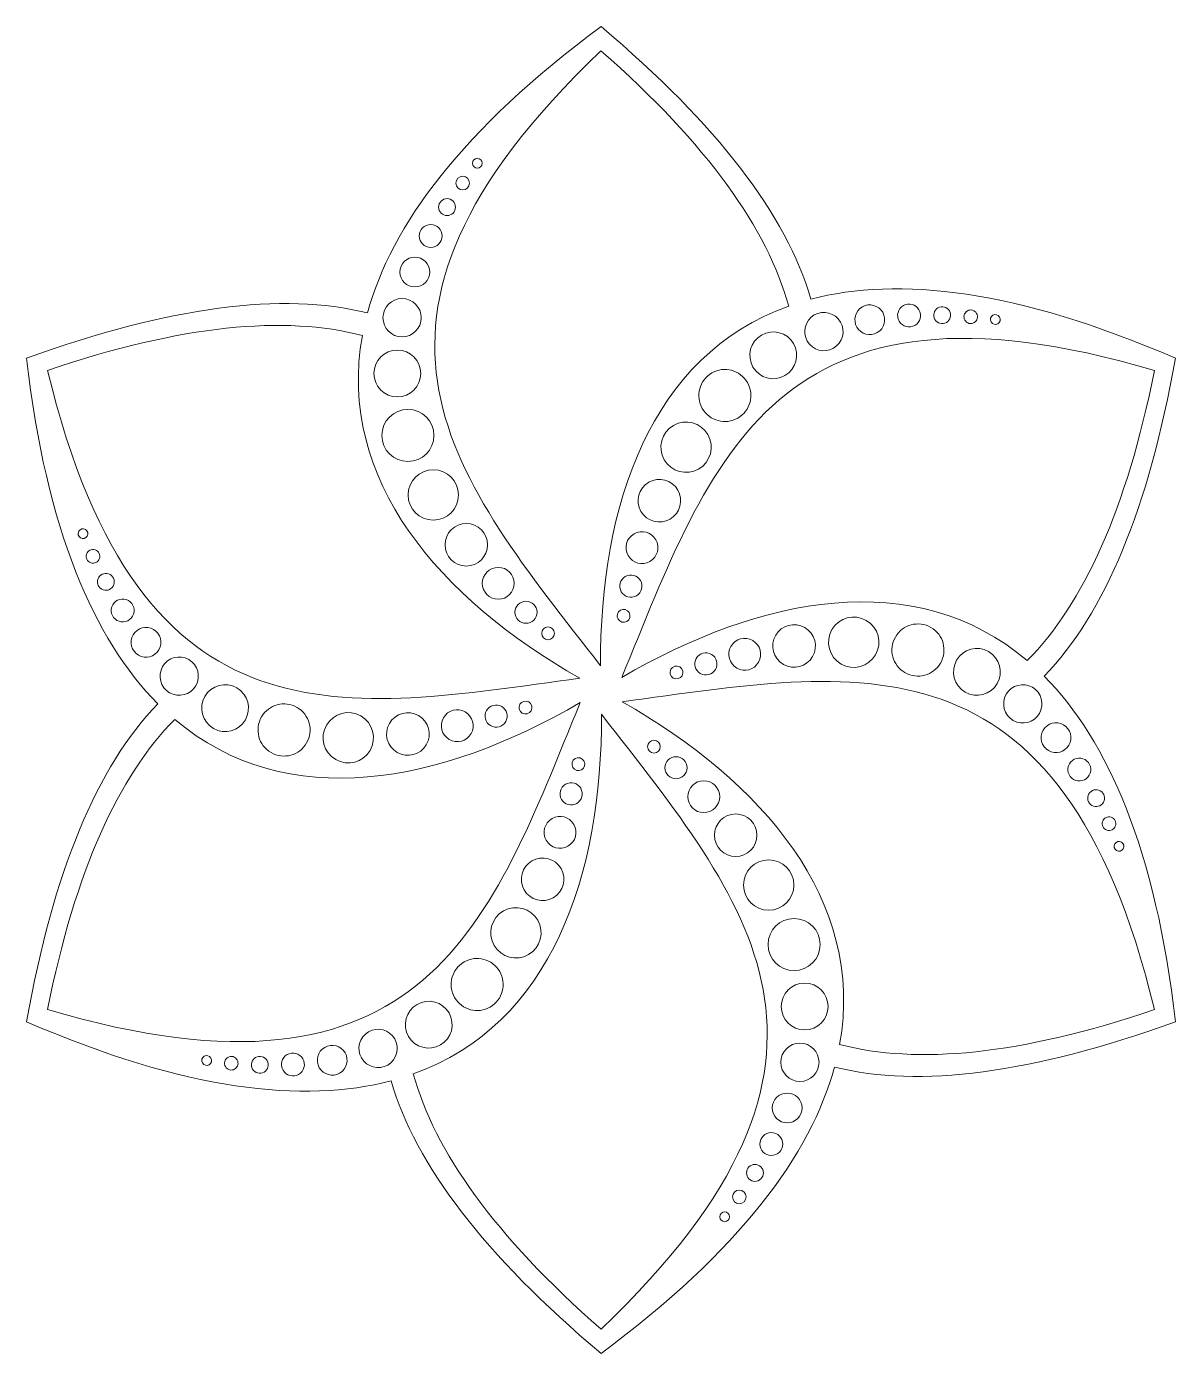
# Model space of a CAD drawing. Header units: millimetres. Extents: x -358 to 358, y -389 to 389.
# Drawn here: x -358.1 to -138.1, y 135.3 to 389.3 of the extents above; entities that cross this region are included whole.
import ezdxf

# ---------------------------------------------------------------- set-up
doc = ezdxf.new("R2010")
doc.units = ezdxf.units.MM
doc.header["$MEASUREMENT"] = 0
doc.layers.add('layer 1', color=7, linetype='Continuous')

msp = doc.modelspace()

# ---------------------------------------------------------------- linework, layer by layer
at = {"layer": 'layer 1', "lineweight": 9}
for points, knots in [([(-163.2458, 264.8838), (-151.5936, 277.0277), (-143.2977, 296.9285), (-138.1295, 325.7675), (-138.1295, 325.7675), (-168.415, 338.9151), (-191.2, 341.5052), (-207.9459, 337.074), (-207.9459, 337.074), (-212.6367, 353.2374), (-225.7234, 370.3721), (-248.1146, 389.2675), (-248.1146, 389.2675), (-274.6434, 369.6133), (-288.2796, 351.1761), (-292.8145, 334.4581), (-292.8145, 334.4581), (-309.1577, 338.4774), (-330.5404, 335.7111), (-358.0997, 325.7675), (-358.0997, 325.7675), (-354.3432, 292.9655), (-345.194, 271.9376), (-332.9834, 259.6514), (-332.9834, 259.6514), (-344.6358, 247.5075), (-352.9315, 227.6065), (-358.0997, 198.7675), (-358.0997, 198.7675), (-327.8142, 185.6199), (-305.0292, 183.0298), (-288.2833, 187.461), (-288.2833, 187.461), (-283.5927, 171.2976), (-270.5058, 154.1628), (-248.1146, 135.2675), (-248.1146, 135.2675), (-221.5858, 154.9217), (-207.9496, 173.3589), (-203.4147, 190.0769), (-203.4147, 190.0769), (-187.0715, 186.0576), (-165.6888, 188.8239), (-138.1295, 198.7675), (-138.1295, 198.7675), (-141.886, 231.5695), (-151.0352, 252.5974), (-163.2458, 264.8838)], [0, 0, 0, 0, 0.07692308, 0.07692308, 0.07692308, 0.07692308, 0.15384615, 0.15384615, 0.15384615, 0.15384615, 0.23076923, 0.23076923, 0.23076923, 0.23076923, 0.30769231, 0.30769231, 0.30769231, 0.30769231, 0.38461538, 0.38461538, 0.38461538, 0.38461538, 0.46153846, 0.46153846, 0.46153846, 0.46153846, 0.53846154, 0.53846154, 0.53846154, 0.53846154, 0.61538462, 0.61538462, 0.61538462, 0.61538462, 0.69230769, 0.69230769, 0.69230769, 0.69230769, 0.76923077, 0.76923077, 0.76923077, 0.76923077, 0.84615385, 0.84615385, 0.84615385, 0.84615385, 1, 1, 1, 1]), ([(-212.1835, 335.7592), (-238.682, 326.2644), (-248.3506, 297.6561), (-248.2093, 266.9149), (-248.2093, 266.9149), (-275.8585, 302.6817), (-303.0763, 332.3278), (-248.1148, 384.6166), (-248.1148, 384.6166), (-227.6736, 366.6722), (-216.2784, 350.5784), (-212.1835, 335.7592)], [0, 0, 0, 0, 0.25, 0.25, 0.25, 0.25, 0.5, 0.5, 0.5, 0.5, 1, 1, 1, 1]), ([(-270.8517, 363.1079), (-270.8517, 362.5904), (-271.271, 362.1711), (-271.7884, 362.1711), (-271.7884, 362.1711), (-272.3056, 362.1711), (-272.7249, 362.5904), (-272.7249, 363.1079), (-272.7249, 363.1079), (-272.7249, 363.6251), (-272.3056, 364.0444), (-271.7884, 364.0444), (-271.7884, 364.0444), (-271.271, 364.0444), (-270.8517, 363.6251), (-270.8517, 363.1079)], [0, 0, 0, 0, 0.2, 0.2, 0.2, 0.2, 0.4, 0.4, 0.4, 0.4, 0.6, 0.6, 0.6, 0.6, 1, 1, 1, 1]), ([(-273.2906, 359.2958), (-273.2906, 358.5779), (-273.8727, 357.9959), (-274.5906, 357.9959), (-274.5906, 357.9959), (-275.3085, 357.9959), (-275.8905, 358.5779), (-275.8905, 359.2958), (-275.8905, 359.2958), (-275.8905, 360.0137), (-275.3085, 360.5957), (-274.5906, 360.5957), (-274.5906, 360.5957), (-273.8727, 360.5957), (-273.2906, 360.0137), (-273.2906, 359.2958)], [0, 0, 0, 0, 0.2, 0.2, 0.2, 0.2, 0.4, 0.4, 0.4, 0.4, 0.6, 0.6, 0.6, 0.6, 1, 1, 1, 1]), ([(-275.9761, 354.7072), (-275.9761, 353.8164), (-276.6984, 353.0941), (-277.5893, 353.0941), (-277.5893, 353.0941), (-278.4801, 353.0941), (-279.2024, 353.8164), (-279.2024, 354.7072), (-279.2024, 354.7072), (-279.2024, 355.5981), (-278.4801, 356.3204), (-277.5893, 356.3204), (-277.5893, 356.3204), (-276.6984, 356.3204), (-275.9761, 355.5981), (-275.9761, 354.7072)], [0, 0, 0, 0, 0.2, 0.2, 0.2, 0.2, 0.4, 0.4, 0.4, 0.4, 0.6, 0.6, 0.6, 0.6, 1, 1, 1, 1]), ([(-278.522, 349.1937), (-278.522, 347.9827), (-279.5035, 347.0012), (-280.7145, 347.0012), (-280.7145, 347.0012), (-281.9254, 347.0012), (-282.9069, 347.9827), (-282.9069, 349.1937), (-282.9069, 349.1937), (-282.9069, 350.4046), (-281.9254, 351.3861), (-280.7145, 351.3861), (-280.7145, 351.3861), (-279.5035, 351.3861), (-278.522, 350.4046), (-278.522, 349.1937)], [0, 0, 0, 0, 0.2, 0.2, 0.2, 0.2, 0.4, 0.4, 0.4, 0.4, 0.6, 0.6, 0.6, 0.6, 1, 1, 1, 1]), ([(-280.9119, 342.2714), (-280.9119, 340.697), (-282.188, 339.4208), (-283.7625, 339.4208), (-283.7625, 339.4208), (-285.3369, 339.4208), (-286.613, 340.697), (-286.613, 342.2714), (-286.613, 342.2714), (-286.613, 343.8458), (-285.3369, 345.1219), (-283.7625, 345.1219), (-283.7625, 345.1219), (-282.188, 345.1219), (-280.9119, 343.8458), (-280.9119, 342.2714)], [0, 0, 0, 0, 0.2, 0.2, 0.2, 0.2, 0.4, 0.4, 0.4, 0.4, 0.6, 0.6, 0.6, 0.6, 1, 1, 1, 1]), ([(-244.1372, 264.6733), (-226.9868, 306.5017), (-214.9215, 344.8959), (-142.1573, 323.4421), (-142.1573, 323.4421), (-147.477, 296.7673), (-155.7171, 278.852), (-166.5034, 267.8962), (-166.5034, 267.8962), (-187.9753, 286.097), (-217.5853, 280.1663), (-244.1372, 264.6733)], [0, 0, 0, 0, 0.25, 0.25, 0.25, 0.25, 0.5, 0.5, 0.5, 0.5, 1, 1, 1, 1]), ([(-286.1941, 337.1959), (-284.169, 337.1959), (-282.5277, 335.5546), (-282.5277, 333.5297), (-282.5277, 333.5297), (-282.5277, 331.5046), (-284.169, 329.8633), (-286.1941, 329.8633), (-286.1941, 329.8633), (-288.2189, 329.8633), (-289.8602, 331.5046), (-289.8602, 333.5297), (-289.8602, 333.5297), (-289.8602, 335.5546), (-288.2189, 337.1959), (-286.1941, 337.1959)], [0, 0, 0, 0, 0.2, 0.2, 0.2, 0.2, 0.4, 0.4, 0.4, 0.4, 0.6, 0.6, 0.6, 0.6, 1, 1, 1, 1]), ([(-195.2279, 330.6728), (-196.5913, 329.8855), (-198.3346, 330.3527), (-199.1218, 331.7161), (-199.1218, 331.7161), (-199.9091, 333.0796), (-199.4418, 334.8229), (-198.0784, 335.61), (-198.0784, 335.61), (-196.715, 336.3973), (-194.9716, 335.9301), (-194.1845, 334.5667), (-194.1845, 334.5667), (-193.3972, 333.2032), (-193.8644, 331.4599), (-195.2279, 330.6728)], [0, 0, 0, 0, 0.2, 0.2, 0.2, 0.2, 0.4, 0.4, 0.4, 0.4, 0.6, 0.6, 0.6, 0.6, 1, 1, 1, 1]), ([(-188.0381, 332.0642), (-189.0867, 331.4587), (-190.4275, 331.818), (-191.033, 332.8667), (-191.033, 332.8667), (-191.6384, 333.9155), (-191.2791, 335.2561), (-190.2306, 335.8616), (-190.2306, 335.8616), (-189.1819, 336.4671), (-187.841, 336.1079), (-187.2356, 335.0592), (-187.2356, 335.0592), (-186.6301, 334.0105), (-186.9894, 332.6697), (-188.0381, 332.0642)], [0, 0, 0, 0, 0.2, 0.2, 0.2, 0.2, 0.4, 0.4, 0.4, 0.4, 0.6, 0.6, 0.6, 0.6, 1, 1, 1, 1]), ([(-181.9901, 332.6162), (-182.7617, 332.1708), (-183.7484, 332.435), (-184.1938, 333.2066), (-184.1938, 333.2066), (-184.6392, 333.9781), (-184.3748, 334.9649), (-183.6033, 335.4103), (-183.6033, 335.4103), (-182.8319, 335.8557), (-181.8452, 335.5913), (-181.3997, 334.8197), (-181.3997, 334.8197), (-180.9543, 334.0482), (-181.2187, 333.0616), (-181.9901, 332.6162)], [0, 0, 0, 0, 0.2, 0.2, 0.2, 0.2, 0.4, 0.4, 0.4, 0.4, 0.6, 0.6, 0.6, 0.6, 1, 1, 1, 1]), ([(-293.7949, 330.1303), (-298.8211, 302.4347), (-278.8801, 279.7571), (-252.1867, 264.5091), (-252.1867, 264.5091), (-296.9863, 258.4477), (-336.2695, 249.6993), (-354.0721, 323.442), (-354.0721, 323.442), (-328.3112, 332.1723), (-308.6761, 333.9936), (-293.7949, 330.1303)], [0, 0, 0, 0, 0.25, 0.25, 0.25, 0.25, 0.5, 0.5, 0.5, 0.5, 1, 1, 1, 1]), ([(-203.6062, 327.7012), (-205.36, 326.6887), (-207.602, 327.2895), (-208.6146, 329.0432), (-208.6146, 329.0432), (-209.6271, 330.7968), (-209.0263, 333.0388), (-207.2726, 334.0514), (-207.2726, 334.0514), (-205.519, 335.0637), (-203.2769, 334.4631), (-202.2644, 332.7094), (-202.2644, 332.7094), (-201.2519, 330.9556), (-201.8527, 328.7137), (-203.6062, 327.7012)], [0, 0, 0, 0, 0.2, 0.2, 0.2, 0.2, 0.4, 0.4, 0.4, 0.4, 0.6, 0.6, 0.6, 0.6, 1, 1, 1, 1]), ([(-176.6736, 332.5847), (-177.2953, 332.2257), (-178.0905, 332.4387), (-178.4495, 333.0605), (-178.4495, 333.0605), (-178.8084, 333.6824), (-178.5953, 334.4774), (-177.9735, 334.8363), (-177.9735, 334.8363), (-177.3518, 335.1953), (-176.5568, 334.9823), (-176.1978, 334.3604), (-176.1978, 334.3604), (-175.8389, 333.7387), (-176.0519, 332.9437), (-176.6736, 332.5847)], [0, 0, 0, 0, 0.2, 0.2, 0.2, 0.2, 0.4, 0.4, 0.4, 0.4, 0.6, 0.6, 0.6, 0.6, 1, 1, 1, 1]), ([(-172.1528, 332.3786), (-172.6009, 332.1198), (-173.1737, 332.2733), (-173.4324, 332.7214), (-173.4324, 332.7214), (-173.691, 333.1694), (-173.5375, 333.7422), (-173.0894, 334.0009), (-173.0894, 334.0009), (-172.6414, 334.2595), (-172.0688, 334.106), (-171.8102, 333.6581), (-171.8102, 333.6581), (-171.5515, 333.2099), (-171.7048, 332.6372), (-172.1528, 332.3786)], [0, 0, 0, 0, 0.2, 0.2, 0.2, 0.2, 0.4, 0.4, 0.4, 0.4, 0.6, 0.6, 0.6, 0.6, 1, 1, 1, 1]), ([(-211.2513, 328.5787), (-210.0129, 326.4335), (-210.7477, 323.6908), (-212.8929, 322.4522), (-212.8929, 322.4522), (-215.0379, 321.2138), (-217.7807, 321.9487), (-219.0192, 324.0939), (-219.0192, 324.0939), (-220.2578, 326.2389), (-219.5228, 328.9817), (-217.3777, 330.2201), (-217.3777, 330.2201), (-215.2325, 331.4587), (-212.4899, 330.7237), (-211.2513, 328.5787)], [0, 0, 0, 0, 0.2, 0.2, 0.2, 0.2, 0.4, 0.4, 0.4, 0.4, 0.6, 0.6, 0.6, 0.6, 1, 1, 1, 1]), ([(-287.1101, 327.3476), (-284.633, 327.3476), (-282.6252, 325.3398), (-282.6252, 322.8628), (-282.6252, 322.8628), (-282.6252, 320.3858), (-284.633, 318.378), (-287.1101, 318.378), (-287.1101, 318.378), (-289.5871, 318.378), (-291.5949, 320.3858), (-291.5949, 322.8628), (-291.5949, 322.8628), (-291.5949, 325.3398), (-289.5871, 327.3476), (-287.1101, 327.3476)], [0, 0, 0, 0, 0.2, 0.2, 0.2, 0.2, 0.4, 0.4, 0.4, 0.4, 0.6, 0.6, 0.6, 0.6, 1, 1, 1, 1]), ([(-220.0828, 321.1372), (-218.7056, 318.7519), (-219.5229, 315.7022), (-221.9081, 314.3252), (-221.9081, 314.3252), (-224.2931, 312.9482), (-227.3428, 313.7653), (-228.7199, 316.1505), (-228.7199, 316.1505), (-230.097, 318.5355), (-229.2798, 321.5852), (-226.8946, 322.9622), (-226.8946, 322.9622), (-224.5095, 324.3394), (-221.4598, 323.5222), (-220.0828, 321.1372)], [0, 0, 0, 0, 0.2, 0.2, 0.2, 0.2, 0.4, 0.4, 0.4, 0.4, 0.6, 0.6, 0.6, 0.6, 1, 1, 1, 1]), ([(-285.0813, 315.9786), (-282.3271, 315.9786), (-280.0946, 313.7461), (-280.0946, 310.9919), (-280.0946, 310.9919), (-280.0946, 308.2378), (-282.3271, 306.0053), (-285.0813, 306.0053), (-285.0813, 306.0053), (-287.8353, 306.0053), (-290.0679, 308.2378), (-290.0679, 310.9919), (-290.0679, 310.9919), (-290.0679, 313.7461), (-287.8353, 315.9786), (-285.0813, 315.9786)], [0, 0, 0, 0, 0.2, 0.2, 0.2, 0.2, 0.4, 0.4, 0.4, 0.4, 0.6, 0.6, 0.6, 0.6, 1, 1, 1, 1]), ([(-227.6628, 311.1546), (-226.3317, 308.849), (-227.1215, 305.9014), (-229.4271, 304.5703), (-229.4271, 304.5703), (-231.7325, 303.2392), (-234.6803, 304.029), (-236.0114, 306.3346), (-236.0114, 306.3346), (-237.3423, 308.6399), (-236.5525, 311.5878), (-234.2471, 312.9187), (-234.2471, 312.9187), (-231.9415, 314.2498), (-228.9939, 313.4598), (-227.6628, 311.1546)], [0, 0, 0, 0, 0.2, 0.2, 0.2, 0.2, 0.4, 0.4, 0.4, 0.4, 0.6, 0.6, 0.6, 0.6, 1, 1, 1, 1]), ([(-280.2262, 304.4227), (-277.564, 304.4227), (-275.4062, 302.2649), (-275.4062, 299.6027), (-275.4062, 299.6027), (-275.4062, 296.9407), (-277.564, 294.7828), (-280.2262, 294.7828), (-280.2262, 294.7828), (-282.8882, 294.7828), (-285.0461, 296.9407), (-285.0461, 299.6027), (-285.0461, 299.6027), (-285.0461, 302.2649), (-282.8882, 304.4227), (-280.2262, 304.4227)], [0, 0, 0, 0, 0.2, 0.2, 0.2, 0.2, 0.4, 0.4, 0.4, 0.4, 0.6, 0.6, 0.6, 0.6, 1, 1, 1, 1]), ([(-234.8914, 294.9755), (-236.8413, 293.8497), (-239.334, 294.5178), (-240.4597, 296.4675), (-240.4597, 296.4675), (-241.5855, 298.4173), (-240.9175, 300.91), (-238.9677, 302.0357), (-238.9677, 302.0357), (-237.0181, 303.1613), (-234.5251, 302.4935), (-233.3995, 300.5437), (-233.3995, 300.5437), (-232.2738, 298.5941), (-232.9418, 296.1011), (-234.8914, 294.9755)], [0, 0, 0, 0, 0.2, 0.2, 0.2, 0.2, 0.4, 0.4, 0.4, 0.4, 0.6, 0.6, 0.6, 0.6, 1, 1, 1, 1]), ([(-346.8135, 292.9968), (-346.3654, 292.7381), (-346.2119, 292.1653), (-346.4706, 291.7172), (-346.4706, 291.7172), (-346.7292, 291.2693), (-347.302, 291.1157), (-347.7501, 291.3745), (-347.7501, 291.3745), (-348.1981, 291.6332), (-348.3514, 292.2059), (-348.0928, 292.6538), (-348.0928, 292.6538), (-347.8341, 293.1019), (-347.2614, 293.2554), (-346.8135, 292.9968)], [0, 0, 0, 0, 0.2, 0.2, 0.2, 0.2, 0.4, 0.4, 0.4, 0.4, 0.6, 0.6, 0.6, 0.6, 1, 1, 1, 1]), ([(-273.9052, 294.1493), (-271.6539, 294.1493), (-269.8289, 292.3243), (-269.8289, 290.0731), (-269.8289, 290.0731), (-269.8289, 287.8216), (-271.6539, 285.9968), (-273.9052, 285.9968), (-273.9052, 285.9968), (-276.1566, 285.9968), (-277.9814, 287.8216), (-277.9814, 290.0731), (-277.9814, 290.0731), (-277.9814, 292.3243), (-276.1566, 294.1493), (-273.9052, 294.1493)], [0, 0, 0, 0, 0.2, 0.2, 0.2, 0.2, 0.4, 0.4, 0.4, 0.4, 0.6, 0.6, 0.6, 0.6, 1, 1, 1, 1]), ([(-238.7458, 286.8775), (-240.2041, 286.0355), (-242.0688, 286.5351), (-242.9107, 287.9934), (-242.9107, 287.9934), (-243.7528, 289.4518), (-243.2531, 291.3165), (-241.7948, 292.1584), (-241.7948, 292.1584), (-240.3363, 293.0004), (-238.4718, 292.5008), (-237.6297, 291.0423), (-237.6297, 291.0423), (-236.7878, 289.5841), (-237.2874, 287.7194), (-238.7458, 286.8775)], [0, 0, 0, 0, 0.2, 0.2, 0.2, 0.2, 0.4, 0.4, 0.4, 0.4, 0.6, 0.6, 0.6, 0.6, 1, 1, 1, 1]), ([(-344.7316, 288.9786), (-344.1099, 288.6196), (-343.8967, 287.8245), (-344.2557, 287.2027), (-344.2557, 287.2027), (-344.6148, 286.581), (-345.4098, 286.368), (-346.0316, 286.727), (-346.0316, 286.727), (-346.6533, 287.0859), (-346.8663, 287.8809), (-346.5073, 288.5028), (-346.5073, 288.5028), (-346.1484, 289.1246), (-345.3534, 289.3375), (-344.7316, 288.9786)], [0, 0, 0, 0, 0.2, 0.2, 0.2, 0.2, 0.4, 0.4, 0.4, 0.4, 0.6, 0.6, 0.6, 0.6, 1, 1, 1, 1]), ([(-342.1006, 284.3587), (-341.3291, 283.9131), (-341.0646, 282.9266), (-341.5101, 282.155), (-341.5101, 282.155), (-341.9555, 281.3835), (-342.9422, 281.119), (-343.7137, 281.5646), (-343.7137, 281.5646), (-344.4853, 282.0099), (-344.7496, 282.9966), (-344.3041, 283.7682), (-344.3041, 283.7682), (-343.8587, 284.5397), (-342.872, 284.804), (-342.1006, 284.3587)], [0, 0, 0, 0, 0.2, 0.2, 0.2, 0.2, 0.4, 0.4, 0.4, 0.4, 0.6, 0.6, 0.6, 0.6, 1, 1, 1, 1]), ([(-267.792, 285.7351), (-266.1081, 285.7351), (-264.743, 284.3701), (-264.743, 282.6861), (-264.743, 282.6861), (-264.743, 281.0022), (-266.1081, 279.6371), (-267.792, 279.6371), (-267.792, 279.6371), (-269.476, 279.6371), (-270.8409, 281.0022), (-270.8409, 282.6861), (-270.8409, 282.6861), (-270.8409, 284.3701), (-269.476, 285.7351), (-267.792, 285.7351)], [0, 0, 0, 0, 0.2, 0.2, 0.2, 0.2, 0.4, 0.4, 0.4, 0.4, 0.6, 0.6, 0.6, 0.6, 1, 1, 1, 1]), ([(-241.3405, 280.3143), (-242.3535, 279.7295), (-243.6487, 280.0765), (-244.2336, 281.0895), (-244.2336, 281.0895), (-244.8184, 282.1026), (-244.4714, 283.3978), (-243.4584, 283.9827), (-243.4584, 283.9827), (-242.4455, 284.5675), (-241.1503, 284.2205), (-240.5654, 283.2074), (-240.5654, 283.2074), (-239.9805, 282.1944), (-240.3276, 280.8992), (-241.3405, 280.3143)], [0, 0, 0, 0, 0.2, 0.2, 0.2, 0.2, 0.4, 0.4, 0.4, 0.4, 0.6, 0.6, 0.6, 0.6, 1, 1, 1, 1]), ([(-338.5985, 279.397), (-337.5499, 278.7915), (-337.1907, 277.4507), (-337.7961, 276.402), (-337.7961, 276.402), (-338.4016, 275.3532), (-339.7422, 274.9941), (-340.791, 275.5994), (-340.791, 275.5994), (-341.8397, 276.2051), (-342.199, 277.5457), (-341.5935, 278.5944), (-341.5935, 278.5944), (-340.988, 279.6431), (-339.6472, 280.0024), (-338.5985, 279.397)], [0, 0, 0, 0, 0.2, 0.2, 0.2, 0.2, 0.4, 0.4, 0.4, 0.4, 0.6, 0.6, 0.6, 0.6, 1, 1, 1, 1]), ([(-262.4745, 279.2753), (-261.3047, 279.2753), (-260.3566, 278.3271), (-260.3566, 277.1574), (-260.3566, 277.1574), (-260.3566, 275.9877), (-261.3047, 275.0395), (-262.4745, 275.0395), (-262.4745, 275.0395), (-263.6442, 275.0395), (-264.5923, 275.9877), (-264.5923, 277.1574), (-264.5923, 277.1574), (-264.5923, 278.3271), (-263.6442, 279.2753), (-262.4745, 279.2753)], [0, 0, 0, 0, 0.2, 0.2, 0.2, 0.2, 0.4, 0.4, 0.4, 0.4, 0.6, 0.6, 0.6, 0.6, 1, 1, 1, 1]), ([(-244.8593, 275.8464), (-245.1984, 276.4336), (-244.9973, 277.1842), (-244.4101, 277.5232), (-244.4101, 277.5232), (-243.8228, 277.8623), (-243.0723, 277.6612), (-242.7332, 277.074), (-242.7332, 277.074), (-242.3942, 276.4868), (-242.5953, 275.7362), (-243.1825, 275.3971), (-243.1825, 275.3971), (-243.7697, 275.0581), (-244.5203, 275.2592), (-244.8593, 275.8464)], [0, 0, 0, 0, 0.2, 0.2, 0.2, 0.2, 0.4, 0.4, 0.4, 0.4, 0.6, 0.6, 0.6, 0.6, 1, 1, 1, 1]), ([(-195.5513, 268.9992), (-196.8824, 266.6938), (-199.83, 265.904), (-202.1355, 267.2351), (-202.1355, 267.2351), (-204.441, 268.566), (-205.2309, 271.5138), (-203.8997, 273.8194), (-203.8997, 273.8194), (-202.5687, 276.1246), (-199.621, 276.9146), (-197.3156, 275.5835), (-197.3156, 275.5835), (-195.01, 274.2524), (-194.2204, 271.3046), (-195.5513, 268.9992)], [0, 0, 0, 0, 0.2, 0.2, 0.2, 0.2, 0.4, 0.4, 0.4, 0.4, 0.6, 0.6, 0.6, 0.6, 1, 1, 1, 1]), ([(-333.7986, 273.8661), (-332.4352, 273.079), (-331.9682, 271.3356), (-332.7553, 269.9722), (-332.7553, 269.9722), (-333.5424, 268.6088), (-335.2858, 268.1417), (-336.6492, 268.9288), (-336.6492, 268.9288), (-338.0128, 269.716), (-338.4799, 271.4593), (-337.6926, 272.8228), (-337.6926, 272.8228), (-336.9054, 274.1864), (-335.1621, 274.6534), (-333.7986, 273.8661)], [0, 0, 0, 0, 0.2, 0.2, 0.2, 0.2, 0.4, 0.4, 0.4, 0.4, 0.6, 0.6, 0.6, 0.6, 1, 1, 1, 1]), ([(-258.2467, 274.3312), (-257.5687, 274.3312), (-257.0192, 273.7817), (-257.0192, 273.1036), (-257.0192, 273.1036), (-257.0192, 272.4256), (-257.5687, 271.8761), (-258.2467, 271.8761), (-258.2467, 271.8761), (-258.9248, 271.8761), (-259.4743, 272.4256), (-259.4743, 273.1036), (-259.4743, 273.1036), (-259.4743, 273.7817), (-258.9248, 274.3312), (-258.2467, 274.3312)], [0, 0, 0, 0, 0.2, 0.2, 0.2, 0.2, 0.4, 0.4, 0.4, 0.4, 0.6, 0.6, 0.6, 0.6, 1, 1, 1, 1]), ([(-244.0425, 260.0259), (-199.2429, 266.0873), (-159.9597, 274.8357), (-142.1571, 201.093), (-142.1571, 201.093), (-167.918, 192.3627), (-187.5531, 190.5414), (-202.4343, 194.4047), (-202.4343, 194.4047), (-197.4081, 222.1003), (-217.3491, 244.7779), (-244.0425, 260.0259)], [0, 0, 0, 0, 0.25, 0.25, 0.25, 0.25, 0.5, 0.5, 0.5, 0.5, 1, 1, 1, 1]), ([(-207.6089, 268.6619), (-208.7346, 266.7123), (-211.2275, 266.0443), (-213.1771, 267.1699), (-213.1771, 267.1699), (-215.1269, 268.2956), (-215.7947, 270.7885), (-214.6691, 272.7381), (-214.6691, 272.7381), (-213.5435, 274.6879), (-211.0507, 275.3559), (-209.1009, 274.2301), (-209.1009, 274.2301), (-207.1512, 273.1045), (-206.4831, 270.6117), (-207.6089, 268.6619)], [0, 0, 0, 0, 0.2, 0.2, 0.2, 0.2, 0.4, 0.4, 0.4, 0.4, 0.6, 0.6, 0.6, 0.6, 1, 1, 1, 1]), ([(-189.9281, 265.6009), (-192.3131, 266.9779), (-193.1302, 270.0275), (-191.7532, 272.4127), (-191.7532, 272.4127), (-190.3762, 274.7977), (-187.3266, 275.615), (-184.9416, 274.2378), (-184.9416, 274.2378), (-182.5562, 272.8608), (-181.7391, 269.8112), (-183.1161, 267.4261), (-183.1161, 267.4261), (-184.4933, 265.0408), (-187.5429, 264.2237), (-189.9281, 265.6009)], [0, 0, 0, 0, 0.2, 0.2, 0.2, 0.2, 0.4, 0.4, 0.4, 0.4, 0.6, 0.6, 0.6, 0.6, 1, 1, 1, 1]), ([(-222.1174, 266.4589), (-223.5757, 267.3008), (-224.0753, 269.1655), (-223.2333, 270.6238), (-223.2333, 270.6238), (-222.3914, 272.0822), (-220.5267, 272.5818), (-219.0684, 271.7399), (-219.0684, 271.7399), (-217.61, 270.8978), (-217.1104, 269.0333), (-217.9523, 267.5748), (-217.9523, 267.5748), (-218.7944, 266.1165), (-220.659, 265.6168), (-222.1174, 266.4589)], [0, 0, 0, 0, 0.2, 0.2, 0.2, 0.2, 0.4, 0.4, 0.4, 0.4, 0.6, 0.6, 0.6, 0.6, 1, 1, 1, 1]), ([(-229.0985, 265.4244), (-230.1115, 266.0093), (-230.4586, 267.3045), (-229.8737, 268.3175), (-229.8737, 268.3175), (-229.2889, 269.3305), (-227.9936, 269.6776), (-226.9806, 269.0926), (-226.9806, 269.0926), (-225.9676, 268.5079), (-225.6207, 267.2127), (-226.2056, 266.1996), (-226.2056, 266.1996), (-226.7904, 265.1866), (-228.0856, 264.8395), (-229.0985, 265.4244)], [0, 0, 0, 0, 0.2, 0.2, 0.2, 0.2, 0.4, 0.4, 0.4, 0.4, 0.6, 0.6, 0.6, 0.6, 1, 1, 1, 1]), ([(-178.3823, 261.8569), (-180.5273, 263.0955), (-181.2623, 265.8382), (-180.0237, 267.9834), (-180.0237, 267.9834), (-178.7853, 270.1284), (-176.0425, 270.8634), (-173.8975, 269.6248), (-173.8975, 269.6248), (-171.7523, 268.3864), (-171.0174, 265.6438), (-172.2558, 263.4986), (-172.2558, 263.4986), (-173.4944, 261.3533), (-176.2371, 260.6185), (-178.3823, 261.8569)], [0, 0, 0, 0, 0.2, 0.2, 0.2, 0.2, 0.4, 0.4, 0.4, 0.4, 0.6, 0.6, 0.6, 0.6, 1, 1, 1, 1]), ([(-327.0361, 268.096), (-325.2823, 267.0834), (-324.6816, 264.8414), (-325.6941, 263.0876), (-325.6941, 263.0876), (-326.7064, 261.3341), (-328.9485, 260.7333), (-330.7022, 261.7458), (-330.7022, 261.7458), (-332.4558, 262.7582), (-333.0566, 265.0002), (-332.0441, 266.754), (-332.0441, 266.754), (-331.0315, 268.5077), (-328.7896, 269.1083), (-327.0361, 268.096)], [0, 0, 0, 0, 0.2, 0.2, 0.2, 0.2, 0.4, 0.4, 0.4, 0.4, 0.6, 0.6, 0.6, 0.6, 1, 1, 1, 1]), ([(-234.7272, 266.2378), (-234.3882, 266.825), (-233.6376, 267.0261), (-233.0504, 266.6871), (-233.0504, 266.6871), (-232.4632, 266.3481), (-232.2621, 265.5975), (-232.6011, 265.0103), (-232.6011, 265.0103), (-232.9401, 264.4231), (-233.6907, 264.222), (-234.2779, 264.561), (-234.2779, 264.561), (-234.8651, 264.9), (-235.0662, 265.6506), (-234.7272, 266.2378)], [0, 0, 0, 0, 0.2, 0.2, 0.2, 0.2, 0.4, 0.4, 0.4, 0.4, 0.6, 0.6, 0.6, 0.6, 1, 1, 1, 1]), ([(-323.9734, 261.0364), (-322.7348, 263.1817), (-319.9921, 263.9165), (-317.8469, 262.6781), (-317.8469, 262.6781), (-315.7019, 261.4395), (-314.9669, 258.6968), (-316.2055, 256.5516), (-316.2055, 256.5516), (-317.4439, 254.4066), (-320.1867, 253.6716), (-322.3317, 254.9102), (-322.3317, 254.9102), (-324.4769, 256.1486), (-325.2118, 258.8912), (-323.9734, 261.0364)], [0, 0, 0, 0, 0.2, 0.2, 0.2, 0.2, 0.4, 0.4, 0.4, 0.4, 0.6, 0.6, 0.6, 0.6, 1, 1, 1, 1]), ([(-170.5351, 261.4474), (-169.5228, 263.2009), (-167.2807, 263.8017), (-165.527, 262.7892), (-165.527, 262.7892), (-163.7734, 261.7768), (-163.1726, 259.5348), (-164.1851, 257.781), (-164.1851, 257.781), (-165.1977, 256.0273), (-167.4396, 255.4267), (-169.1931, 256.439), (-169.1931, 256.439), (-170.9469, 257.4516), (-171.5476, 259.6936), (-170.5351, 261.4474)], [0, 0, 0, 0, 0.2, 0.2, 0.2, 0.2, 0.4, 0.4, 0.4, 0.4, 0.6, 0.6, 0.6, 0.6, 1, 1, 1, 1]), ([(-252.092, 259.8617), (-269.2424, 218.0333), (-281.3077, 179.6391), (-354.0719, 201.0929), (-354.0719, 201.0929), (-348.7522, 227.7677), (-340.5121, 245.683), (-329.7258, 256.6388), (-329.7258, 256.6388), (-308.2539, 238.438), (-278.6439, 244.3687), (-252.092, 259.8617)], [0, 0, 0, 0, 0.25, 0.25, 0.25, 0.25, 0.5, 0.5, 0.5, 0.5, 1, 1, 1, 1]), ([(-313.1131, 257.1089), (-311.7359, 259.4942), (-308.6863, 260.3113), (-306.3011, 258.9341), (-306.3011, 258.9341), (-303.9161, 257.5571), (-303.099, 254.5075), (-304.476, 252.1223), (-304.476, 252.1223), (-305.853, 249.7373), (-308.9026, 248.92), (-311.2876, 250.2972), (-311.2876, 250.2972), (-313.673, 251.6742), (-314.4901, 254.7238), (-313.1131, 257.1089)], [0, 0, 0, 0, 0.2, 0.2, 0.2, 0.2, 0.4, 0.4, 0.4, 0.4, 0.6, 0.6, 0.6, 0.6, 1, 1, 1, 1]), ([(-267.1307, 259.1106), (-266.1177, 258.5257), (-265.7706, 257.2305), (-266.3555, 256.2175), (-266.3555, 256.2175), (-266.9403, 255.2045), (-268.2356, 254.8574), (-269.2486, 255.4424), (-269.2486, 255.4424), (-270.2616, 256.0271), (-270.6085, 257.3223), (-270.0236, 258.3354), (-270.0236, 258.3354), (-269.4388, 259.3484), (-268.1436, 259.6955), (-267.1307, 259.1106)], [0, 0, 0, 0, 0.2, 0.2, 0.2, 0.2, 0.4, 0.4, 0.4, 0.4, 0.6, 0.6, 0.6, 0.6, 1, 1, 1, 1]), ([(-263.6281, 259.5247), (-263.2891, 260.1119), (-262.5385, 260.313), (-261.9513, 259.974), (-261.9513, 259.974), (-261.3641, 259.635), (-261.163, 258.8844), (-261.502, 258.2972), (-261.502, 258.2972), (-261.841, 257.71), (-262.5916, 257.5089), (-263.1788, 257.8479), (-263.1788, 257.8479), (-263.766, 258.1869), (-263.9671, 258.9375), (-263.6281, 259.5247)], [0, 0, 0, 0, 0.2, 0.2, 0.2, 0.2, 0.4, 0.4, 0.4, 0.4, 0.6, 0.6, 0.6, 0.6, 1, 1, 1, 1]), ([(-300.6779, 255.5358), (-299.3468, 257.8412), (-296.3992, 258.631), (-294.0937, 257.2999), (-294.0937, 257.2999), (-291.7882, 255.969), (-290.9983, 253.0212), (-292.3295, 250.7156), (-292.3295, 250.7156), (-293.6605, 248.4104), (-296.6082, 247.6204), (-298.9136, 248.9515), (-298.9136, 248.9515), (-301.2192, 250.2826), (-302.0088, 253.2304), (-300.6779, 255.5358)], [0, 0, 0, 0, 0.2, 0.2, 0.2, 0.2, 0.4, 0.4, 0.4, 0.4, 0.6, 0.6, 0.6, 0.6, 1, 1, 1, 1]), ([(-288.6203, 255.8731), (-287.4946, 257.8227), (-285.0017, 258.4907), (-283.0521, 257.3651), (-283.0521, 257.3651), (-281.1023, 256.2394), (-280.4345, 253.7465), (-281.5601, 251.7969), (-281.5601, 251.7969), (-282.6857, 249.8471), (-285.1785, 249.1791), (-287.1283, 250.3049), (-287.1283, 250.3049), (-289.078, 251.4305), (-289.7461, 253.9233), (-288.6203, 255.8731)], [0, 0, 0, 0, 0.2, 0.2, 0.2, 0.2, 0.4, 0.4, 0.4, 0.4, 0.6, 0.6, 0.6, 0.6, 1, 1, 1, 1]), ([(-248.0199, 257.6201), (-220.3707, 221.8533), (-193.1529, 192.2072), (-248.1144, 139.9184), (-248.1144, 139.9184), (-268.5556, 157.8628), (-279.9508, 173.9566), (-284.0457, 188.7758), (-284.0457, 188.7758), (-257.5472, 198.2706), (-247.8786, 226.8789), (-248.0199, 257.6201)], [0, 0, 0, 0, 0.25, 0.25, 0.25, 0.25, 0.5, 0.5, 0.5, 0.5, 1, 1, 1, 1]), ([(-278.2769, 256.9602), (-277.4348, 258.4185), (-275.5702, 258.9182), (-274.1118, 258.0761), (-274.1118, 258.0761), (-272.6535, 257.2342), (-272.1539, 255.3695), (-272.9959, 253.9112), (-272.9959, 253.9112), (-273.8378, 252.4528), (-275.7025, 251.9532), (-277.1608, 252.7951), (-277.1608, 252.7951), (-278.6192, 253.6372), (-279.1188, 255.5017), (-278.2769, 256.9602)], [0, 0, 0, 0, 0.2, 0.2, 0.2, 0.2, 0.4, 0.4, 0.4, 0.4, 0.6, 0.6, 0.6, 0.6, 1, 1, 1, 1]), ([(-162.4306, 250.6689), (-163.794, 251.456), (-164.261, 253.1994), (-163.4739, 254.5628), (-163.4739, 254.5628), (-162.6868, 255.9262), (-160.9434, 256.3933), (-159.58, 255.6062), (-159.58, 255.6062), (-158.2164, 254.819), (-157.7493, 253.0757), (-158.5366, 251.7122), (-158.5366, 251.7122), (-159.3238, 250.3486), (-161.0671, 249.8816), (-162.4306, 250.6689)], [0, 0, 0, 0, 0.2, 0.2, 0.2, 0.2, 0.4, 0.4, 0.4, 0.4, 0.6, 0.6, 0.6, 0.6, 1, 1, 1, 1]), ([(-239.21, 251.4314), (-239.21, 252.1094), (-238.6605, 252.6589), (-237.9825, 252.6589), (-237.9825, 252.6589), (-237.3044, 252.6589), (-236.7549, 252.1094), (-236.7549, 251.4314), (-236.7549, 251.4314), (-236.7549, 250.7533), (-237.3044, 250.2038), (-237.9825, 250.2038), (-237.9825, 250.2038), (-238.6605, 250.2038), (-239.21, 250.7533), (-239.21, 251.4314)], [0, 0, 0, 0, 0.2, 0.2, 0.2, 0.2, 0.4, 0.4, 0.4, 0.4, 0.6, 0.6, 0.6, 0.6, 1, 1, 1, 1]), ([(-251.3699, 248.6886), (-251.0308, 248.1014), (-251.2319, 247.3508), (-251.8191, 247.0118), (-251.8191, 247.0118), (-252.4064, 246.6727), (-253.1569, 246.8738), (-253.496, 247.461), (-253.496, 247.461), (-253.835, 248.0482), (-253.6339, 248.7988), (-253.0467, 249.1379), (-253.0467, 249.1379), (-252.4595, 249.4769), (-251.7089, 249.2758), (-251.3699, 248.6886)], [0, 0, 0, 0, 0.2, 0.2, 0.2, 0.2, 0.4, 0.4, 0.4, 0.4, 0.6, 0.6, 0.6, 0.6, 1, 1, 1, 1]), ([(-233.7547, 245.2597), (-234.9245, 245.2597), (-235.8726, 246.2079), (-235.8726, 247.3776), (-235.8726, 247.3776), (-235.8726, 248.5473), (-234.9245, 249.4955), (-233.7547, 249.4955), (-233.7547, 249.4955), (-232.585, 249.4955), (-231.6369, 248.5473), (-231.6369, 247.3776), (-231.6369, 247.3776), (-231.6369, 246.2079), (-232.585, 245.2597), (-233.7547, 245.2597)], [0, 0, 0, 0, 0.2, 0.2, 0.2, 0.2, 0.4, 0.4, 0.4, 0.4, 0.6, 0.6, 0.6, 0.6, 1, 1, 1, 1]), ([(-157.6307, 245.138), (-158.6793, 245.7435), (-159.0385, 247.0843), (-158.4331, 248.133), (-158.4331, 248.133), (-157.8276, 249.1818), (-156.487, 249.5409), (-155.4382, 248.9356), (-155.4382, 248.9356), (-154.3895, 248.3299), (-154.0302, 246.9893), (-154.6357, 245.9406), (-154.6357, 245.9406), (-155.2412, 244.8919), (-156.582, 244.5326), (-157.6307, 245.138)], [0, 0, 0, 0, 0.2, 0.2, 0.2, 0.2, 0.4, 0.4, 0.4, 0.4, 0.6, 0.6, 0.6, 0.6, 1, 1, 1, 1]), ([(-255.6638, 241.3276), (-256.2487, 242.3406), (-255.9016, 243.6358), (-254.8887, 244.2207), (-254.8887, 244.2207), (-253.8757, 244.8055), (-252.5805, 244.4585), (-251.9956, 243.4455), (-251.9956, 243.4455), (-251.4108, 242.4324), (-251.7578, 241.1372), (-252.7708, 240.5523), (-252.7708, 240.5523), (-253.7837, 239.9675), (-255.0789, 240.3145), (-255.6638, 241.3276)], [0, 0, 0, 0, 0.2, 0.2, 0.2, 0.2, 0.4, 0.4, 0.4, 0.4, 0.6, 0.6, 0.6, 0.6, 1, 1, 1, 1]), ([(-228.4372, 238.7999), (-230.1211, 238.7999), (-231.4862, 240.1649), (-231.4862, 241.8489), (-231.4862, 241.8489), (-231.4862, 243.5328), (-230.1211, 244.8979), (-228.4372, 244.8979), (-228.4372, 244.8979), (-226.7532, 244.8979), (-225.3883, 243.5328), (-225.3883, 241.8489), (-225.3883, 241.8489), (-225.3883, 240.1649), (-226.7532, 238.7999), (-228.4372, 238.7999)], [0, 0, 0, 0, 0.2, 0.2, 0.2, 0.2, 0.4, 0.4, 0.4, 0.4, 0.6, 0.6, 0.6, 0.6, 1, 1, 1, 1]), ([(-154.1286, 240.1763), (-154.9001, 240.6219), (-155.1646, 241.6084), (-154.7191, 242.38), (-154.7191, 242.38), (-154.2737, 243.1515), (-153.287, 243.416), (-152.5155, 242.9704), (-152.5155, 242.9704), (-151.7439, 242.5251), (-151.4796, 241.5384), (-151.9251, 240.7668), (-151.9251, 240.7668), (-152.3705, 239.9953), (-153.3572, 239.731), (-154.1286, 240.1763)], [0, 0, 0, 0, 0.2, 0.2, 0.2, 0.2, 0.4, 0.4, 0.4, 0.4, 0.6, 0.6, 0.6, 0.6, 1, 1, 1, 1]), ([(-258.5995, 233.4927), (-259.4414, 234.9509), (-258.9418, 236.8156), (-257.4834, 237.6575), (-257.4834, 237.6575), (-256.0251, 238.4995), (-254.1604, 237.9999), (-253.3185, 236.5416), (-253.3185, 236.5416), (-252.4764, 235.0832), (-252.9761, 233.2185), (-254.4344, 232.3766), (-254.4344, 232.3766), (-255.8929, 231.5346), (-257.7574, 232.0342), (-258.5995, 233.4927)], [0, 0, 0, 0, 0.2, 0.2, 0.2, 0.2, 0.4, 0.4, 0.4, 0.4, 0.6, 0.6, 0.6, 0.6, 1, 1, 1, 1]), ([(-222.324, 230.3857), (-224.5753, 230.3857), (-226.4003, 232.2107), (-226.4003, 234.4619), (-226.4003, 234.4619), (-226.4003, 236.7134), (-224.5753, 238.5382), (-222.324, 238.5382), (-222.324, 238.5382), (-220.0726, 238.5382), (-218.2478, 236.7134), (-218.2478, 234.4619), (-218.2478, 234.4619), (-218.2478, 232.2107), (-220.0726, 230.3857), (-222.324, 230.3857)], [0, 0, 0, 0, 0.2, 0.2, 0.2, 0.2, 0.4, 0.4, 0.4, 0.4, 0.6, 0.6, 0.6, 0.6, 1, 1, 1, 1]), ([(-151.4976, 235.5564), (-152.1193, 235.9154), (-152.3325, 236.7105), (-151.9735, 237.3323), (-151.9735, 237.3323), (-151.6144, 237.954), (-150.8194, 238.167), (-150.1976, 237.808), (-150.1976, 237.808), (-149.5759, 237.4491), (-149.3629, 236.6541), (-149.7219, 236.0322), (-149.7219, 236.0322), (-150.0808, 235.4104), (-150.8758, 235.1975), (-151.4976, 235.5564)], [0, 0, 0, 0, 0.2, 0.2, 0.2, 0.2, 0.4, 0.4, 0.4, 0.4, 0.6, 0.6, 0.6, 0.6, 1, 1, 1, 1]), ([(-149.4157, 231.5382), (-149.8638, 231.7969), (-150.0173, 232.3697), (-149.7586, 232.8178), (-149.7586, 232.8178), (-149.5, 233.2657), (-148.9272, 233.4193), (-148.4791, 233.1605), (-148.4791, 233.1605), (-148.0311, 232.9018), (-147.8778, 232.3291), (-148.1364, 231.8812), (-148.1364, 231.8812), (-148.3951, 231.4331), (-148.9678, 231.2796), (-149.4157, 231.5382)], [0, 0, 0, 0, 0.2, 0.2, 0.2, 0.2, 0.4, 0.4, 0.4, 0.4, 0.6, 0.6, 0.6, 0.6, 1, 1, 1, 1]), ([(-262.8297, 223.9913), (-263.9554, 225.9409), (-263.2874, 228.4339), (-261.3378, 229.5595), (-261.3378, 229.5595), (-259.3879, 230.6853), (-256.8952, 230.0172), (-255.7695, 228.0675), (-255.7695, 228.0675), (-254.6437, 226.1177), (-255.3117, 223.625), (-257.2615, 222.4993), (-257.2615, 222.4993), (-259.2111, 221.3737), (-261.7041, 222.0415), (-262.8297, 223.9913)], [0, 0, 0, 0, 0.2, 0.2, 0.2, 0.2, 0.4, 0.4, 0.4, 0.4, 0.6, 0.6, 0.6, 0.6, 1, 1, 1, 1]), ([(-216.003, 220.1123), (-218.6652, 220.1123), (-220.823, 222.2701), (-220.823, 224.9323), (-220.823, 224.9323), (-220.823, 227.5943), (-218.6652, 229.7522), (-216.003, 229.7522), (-216.003, 229.7522), (-213.341, 229.7522), (-211.1831, 227.5943), (-211.1831, 224.9323), (-211.1831, 224.9323), (-211.1831, 222.2701), (-213.341, 220.1123), (-216.003, 220.1123)], [0, 0, 0, 0, 0.2, 0.2, 0.2, 0.2, 0.4, 0.4, 0.4, 0.4, 0.6, 0.6, 0.6, 0.6, 1, 1, 1, 1]), ([(-268.5664, 213.3804), (-269.8975, 215.686), (-269.1077, 218.6336), (-266.8021, 219.9647), (-266.8021, 219.9647), (-264.4967, 221.2958), (-261.5489, 220.506), (-260.2178, 218.2004), (-260.2178, 218.2004), (-258.8869, 215.8951), (-259.6767, 212.9472), (-261.9821, 211.6163), (-261.9821, 211.6163), (-264.2877, 210.2852), (-267.2353, 211.0752), (-268.5664, 213.3804)], [0, 0, 0, 0, 0.2, 0.2, 0.2, 0.2, 0.4, 0.4, 0.4, 0.4, 0.6, 0.6, 0.6, 0.6, 1, 1, 1, 1]), ([(-211.1479, 208.5564), (-213.9021, 208.5564), (-216.1346, 210.7889), (-216.1346, 213.5431), (-216.1346, 213.5431), (-216.1346, 216.2972), (-213.9021, 218.5297), (-211.1479, 218.5297), (-211.1479, 218.5297), (-208.3939, 218.5297), (-206.1613, 216.2972), (-206.1613, 213.5431), (-206.1613, 213.5431), (-206.1613, 210.7889), (-208.3939, 208.5564), (-211.1479, 208.5564)], [0, 0, 0, 0, 0.2, 0.2, 0.2, 0.2, 0.4, 0.4, 0.4, 0.4, 0.6, 0.6, 0.6, 0.6, 1, 1, 1, 1]), ([(-276.1464, 203.3978), (-277.5236, 205.7831), (-276.7063, 208.8328), (-274.3211, 210.2098), (-274.3211, 210.2098), (-271.9361, 211.5868), (-268.8864, 210.7697), (-267.5093, 208.3845), (-267.5093, 208.3845), (-266.1322, 205.9995), (-266.9494, 202.9498), (-269.3346, 201.5728), (-269.3346, 201.5728), (-271.7197, 200.1956), (-274.7694, 201.0128), (-276.1464, 203.3978)], [0, 0, 0, 0, 0.2, 0.2, 0.2, 0.2, 0.4, 0.4, 0.4, 0.4, 0.6, 0.6, 0.6, 0.6, 1, 1, 1, 1]), ([(-213.604, 201.6722), (-213.604, 204.1492), (-211.5962, 206.157), (-209.1191, 206.157), (-209.1191, 206.157), (-206.6421, 206.157), (-204.6343, 204.1492), (-204.6343, 201.6722), (-204.6343, 201.6722), (-204.6343, 199.1952), (-206.6421, 197.1874), (-209.1191, 197.1874), (-209.1191, 197.1874), (-211.5962, 197.1874), (-213.604, 199.1952), (-213.604, 201.6722)], [0, 0, 0, 0, 0.2, 0.2, 0.2, 0.2, 0.4, 0.4, 0.4, 0.4, 0.6, 0.6, 0.6, 0.6, 1, 1, 1, 1]), ([(-284.9779, 195.9563), (-286.2163, 198.1015), (-285.4815, 200.8442), (-283.3363, 202.0828), (-283.3363, 202.0828), (-281.1913, 203.3212), (-278.4485, 202.5863), (-277.21, 200.4411), (-277.21, 200.4411), (-275.9714, 198.2961), (-276.7064, 195.5533), (-278.8515, 194.3149), (-278.8515, 194.3149), (-280.9967, 193.0763), (-283.7393, 193.8113), (-284.9779, 195.9563)], [0, 0, 0, 0, 0.2, 0.2, 0.2, 0.2, 0.4, 0.4, 0.4, 0.4, 0.6, 0.6, 0.6, 0.6, 1, 1, 1, 1]), ([(-292.623, 196.8338), (-290.8692, 197.8463), (-288.6272, 197.2455), (-287.6146, 195.4918), (-287.6146, 195.4918), (-286.6021, 193.7382), (-287.2029, 191.4962), (-288.9566, 190.4836), (-288.9566, 190.4836), (-290.7102, 189.4713), (-292.9523, 190.0719), (-293.9648, 191.8256), (-293.9648, 191.8256), (-294.9773, 193.5794), (-294.3765, 195.8213), (-292.623, 196.8338)], [0, 0, 0, 0, 0.2, 0.2, 0.2, 0.2, 0.4, 0.4, 0.4, 0.4, 0.6, 0.6, 0.6, 0.6, 1, 1, 1, 1]), ([(-308.1911, 192.4708), (-307.1425, 193.0763), (-305.8017, 192.717), (-305.1962, 191.6683), (-305.1962, 191.6683), (-304.5908, 190.6195), (-304.9501, 189.2789), (-305.9986, 188.6734), (-305.9986, 188.6734), (-307.0473, 188.0679), (-308.3882, 188.4271), (-308.9936, 189.4758), (-308.9936, 189.4758), (-309.5991, 190.5245), (-309.2398, 191.8653), (-308.1911, 192.4708)], [0, 0, 0, 0, 0.2, 0.2, 0.2, 0.2, 0.4, 0.4, 0.4, 0.4, 0.6, 0.6, 0.6, 0.6, 1, 1, 1, 1]), ([(-301.0013, 193.8622), (-299.6379, 194.6495), (-297.8946, 194.1823), (-297.1074, 192.8189), (-297.1074, 192.8189), (-296.3201, 191.4554), (-296.7874, 189.7121), (-298.1508, 188.925), (-298.1508, 188.925), (-299.5142, 188.1377), (-301.2576, 188.6049), (-302.0447, 189.9683), (-302.0447, 189.9683), (-302.832, 191.3318), (-302.3648, 193.0751), (-301.0013, 193.8622)], [0, 0, 0, 0, 0.2, 0.2, 0.2, 0.2, 0.4, 0.4, 0.4, 0.4, 0.6, 0.6, 0.6, 0.6, 1, 1, 1, 1]), ([(-213.7015, 191.0053), (-213.7015, 193.0304), (-212.0602, 194.6717), (-210.0351, 194.6717), (-210.0351, 194.6717), (-208.0103, 194.6717), (-206.369, 193.0304), (-206.369, 191.0053), (-206.369, 191.0053), (-206.369, 188.9804), (-208.0103, 187.3391), (-210.0351, 187.3391), (-210.0351, 187.3391), (-212.0602, 187.3391), (-213.7015, 188.9804), (-213.7015, 191.0053)], [0, 0, 0, 0, 0.2, 0.2, 0.2, 0.2, 0.4, 0.4, 0.4, 0.4, 0.6, 0.6, 0.6, 0.6, 1, 1, 1, 1]), ([(-324.0764, 192.1564), (-323.6283, 192.4152), (-323.0555, 192.2617), (-322.7968, 191.8136), (-322.7968, 191.8136), (-322.5382, 191.3656), (-322.6917, 190.7928), (-323.1398, 190.5341), (-323.1398, 190.5341), (-323.5878, 190.2755), (-324.1604, 190.429), (-324.419, 190.8769), (-324.419, 190.8769), (-324.6777, 191.3251), (-324.5244, 191.8978), (-324.0764, 192.1564)], [0, 0, 0, 0, 0.2, 0.2, 0.2, 0.2, 0.4, 0.4, 0.4, 0.4, 0.6, 0.6, 0.6, 0.6, 1, 1, 1, 1]), ([(-319.5556, 191.9503), (-318.9339, 192.3093), (-318.1387, 192.0963), (-317.7797, 191.4745), (-317.7797, 191.4745), (-317.4208, 190.8526), (-317.6339, 190.0576), (-318.2557, 189.6987), (-318.2557, 189.6987), (-318.8774, 189.3397), (-319.6724, 189.5527), (-320.0314, 190.1746), (-320.0314, 190.1746), (-320.3903, 190.7963), (-320.1773, 191.5913), (-319.5556, 191.9503)], [0, 0, 0, 0, 0.2, 0.2, 0.2, 0.2, 0.4, 0.4, 0.4, 0.4, 0.6, 0.6, 0.6, 0.6, 1, 1, 1, 1]), ([(-314.2391, 191.9188), (-313.4675, 192.3642), (-312.4808, 192.1), (-312.0354, 191.3284), (-312.0354, 191.3284), (-311.59, 190.5569), (-311.8544, 189.5701), (-312.6259, 189.1247), (-312.6259, 189.1247), (-313.3973, 188.6793), (-314.384, 188.9437), (-314.8295, 189.7153), (-314.8295, 189.7153), (-315.2749, 190.4868), (-315.0105, 191.4734), (-314.2391, 191.9188)], [0, 0, 0, 0, 0.2, 0.2, 0.2, 0.2, 0.4, 0.4, 0.4, 0.4, 0.6, 0.6, 0.6, 0.6, 1, 1, 1, 1]), ([(-215.3173, 182.2636), (-215.3173, 183.838), (-214.0412, 185.1142), (-212.4667, 185.1142), (-212.4667, 185.1142), (-210.8923, 185.1142), (-209.6162, 183.838), (-209.6162, 182.2636), (-209.6162, 182.2636), (-209.6162, 180.6892), (-210.8923, 179.4131), (-212.4667, 179.4131), (-212.4667, 179.4131), (-214.0412, 179.4131), (-215.3173, 180.6892), (-215.3173, 182.2636)], [0, 0, 0, 0, 0.2, 0.2, 0.2, 0.2, 0.4, 0.4, 0.4, 0.4, 0.6, 0.6, 0.6, 0.6, 1, 1, 1, 1]), ([(-217.7072, 175.3413), (-217.7072, 176.5523), (-216.7257, 177.5338), (-215.5147, 177.5338), (-215.5147, 177.5338), (-214.3038, 177.5338), (-213.3223, 176.5523), (-213.3223, 175.3413), (-213.3223, 175.3413), (-213.3223, 174.1304), (-214.3038, 173.1489), (-215.5147, 173.1489), (-215.5147, 173.1489), (-216.7257, 173.1489), (-217.7072, 174.1304), (-217.7072, 175.3413)], [0, 0, 0, 0, 0.2, 0.2, 0.2, 0.2, 0.4, 0.4, 0.4, 0.4, 0.6, 0.6, 0.6, 0.6, 1, 1, 1, 1]), ([(-220.2531, 169.8278), (-220.2531, 170.7186), (-219.5308, 171.4409), (-218.6399, 171.4409), (-218.6399, 171.4409), (-217.7491, 171.4409), (-217.0268, 170.7186), (-217.0268, 169.8278), (-217.0268, 169.8278), (-217.0268, 168.9369), (-217.7491, 168.2146), (-218.6399, 168.2146), (-218.6399, 168.2146), (-219.5308, 168.2146), (-220.2531, 168.9369), (-220.2531, 169.8278)], [0, 0, 0, 0, 0.2, 0.2, 0.2, 0.2, 0.4, 0.4, 0.4, 0.4, 0.6, 0.6, 0.6, 0.6, 1, 1, 1, 1]), ([(-222.9386, 165.2392), (-222.9386, 165.9571), (-222.3565, 166.5391), (-221.6386, 166.5391), (-221.6386, 166.5391), (-220.9207, 166.5391), (-220.3387, 165.9571), (-220.3387, 165.2392), (-220.3387, 165.2392), (-220.3387, 164.5213), (-220.9207, 163.9393), (-221.6386, 163.9393), (-221.6386, 163.9393), (-222.3565, 163.9393), (-222.9386, 164.5213), (-222.9386, 165.2392)], [0, 0, 0, 0, 0.2, 0.2, 0.2, 0.2, 0.4, 0.4, 0.4, 0.4, 0.6, 0.6, 0.6, 0.6, 1, 1, 1, 1]), ([(-225.3775, 161.4271), (-225.3775, 161.9446), (-224.9582, 162.3639), (-224.4408, 162.3639), (-224.4408, 162.3639), (-223.9236, 162.3639), (-223.5043, 161.9446), (-223.5043, 161.4271), (-223.5043, 161.4271), (-223.5043, 160.9099), (-223.9236, 160.4906), (-224.4408, 160.4906), (-224.4408, 160.4906), (-224.9582, 160.4906), (-225.3775, 160.9099), (-225.3775, 161.4271)], [0, 0, 0, 0, 0.2, 0.2, 0.2, 0.2, 0.4, 0.4, 0.4, 0.4, 0.6, 0.6, 0.6, 0.6, 1, 1, 1, 1])]:
    msp.add_open_spline(points, degree=3, knots=knots, dxfattribs=at)

doc.saveas('drawing.dxf')
